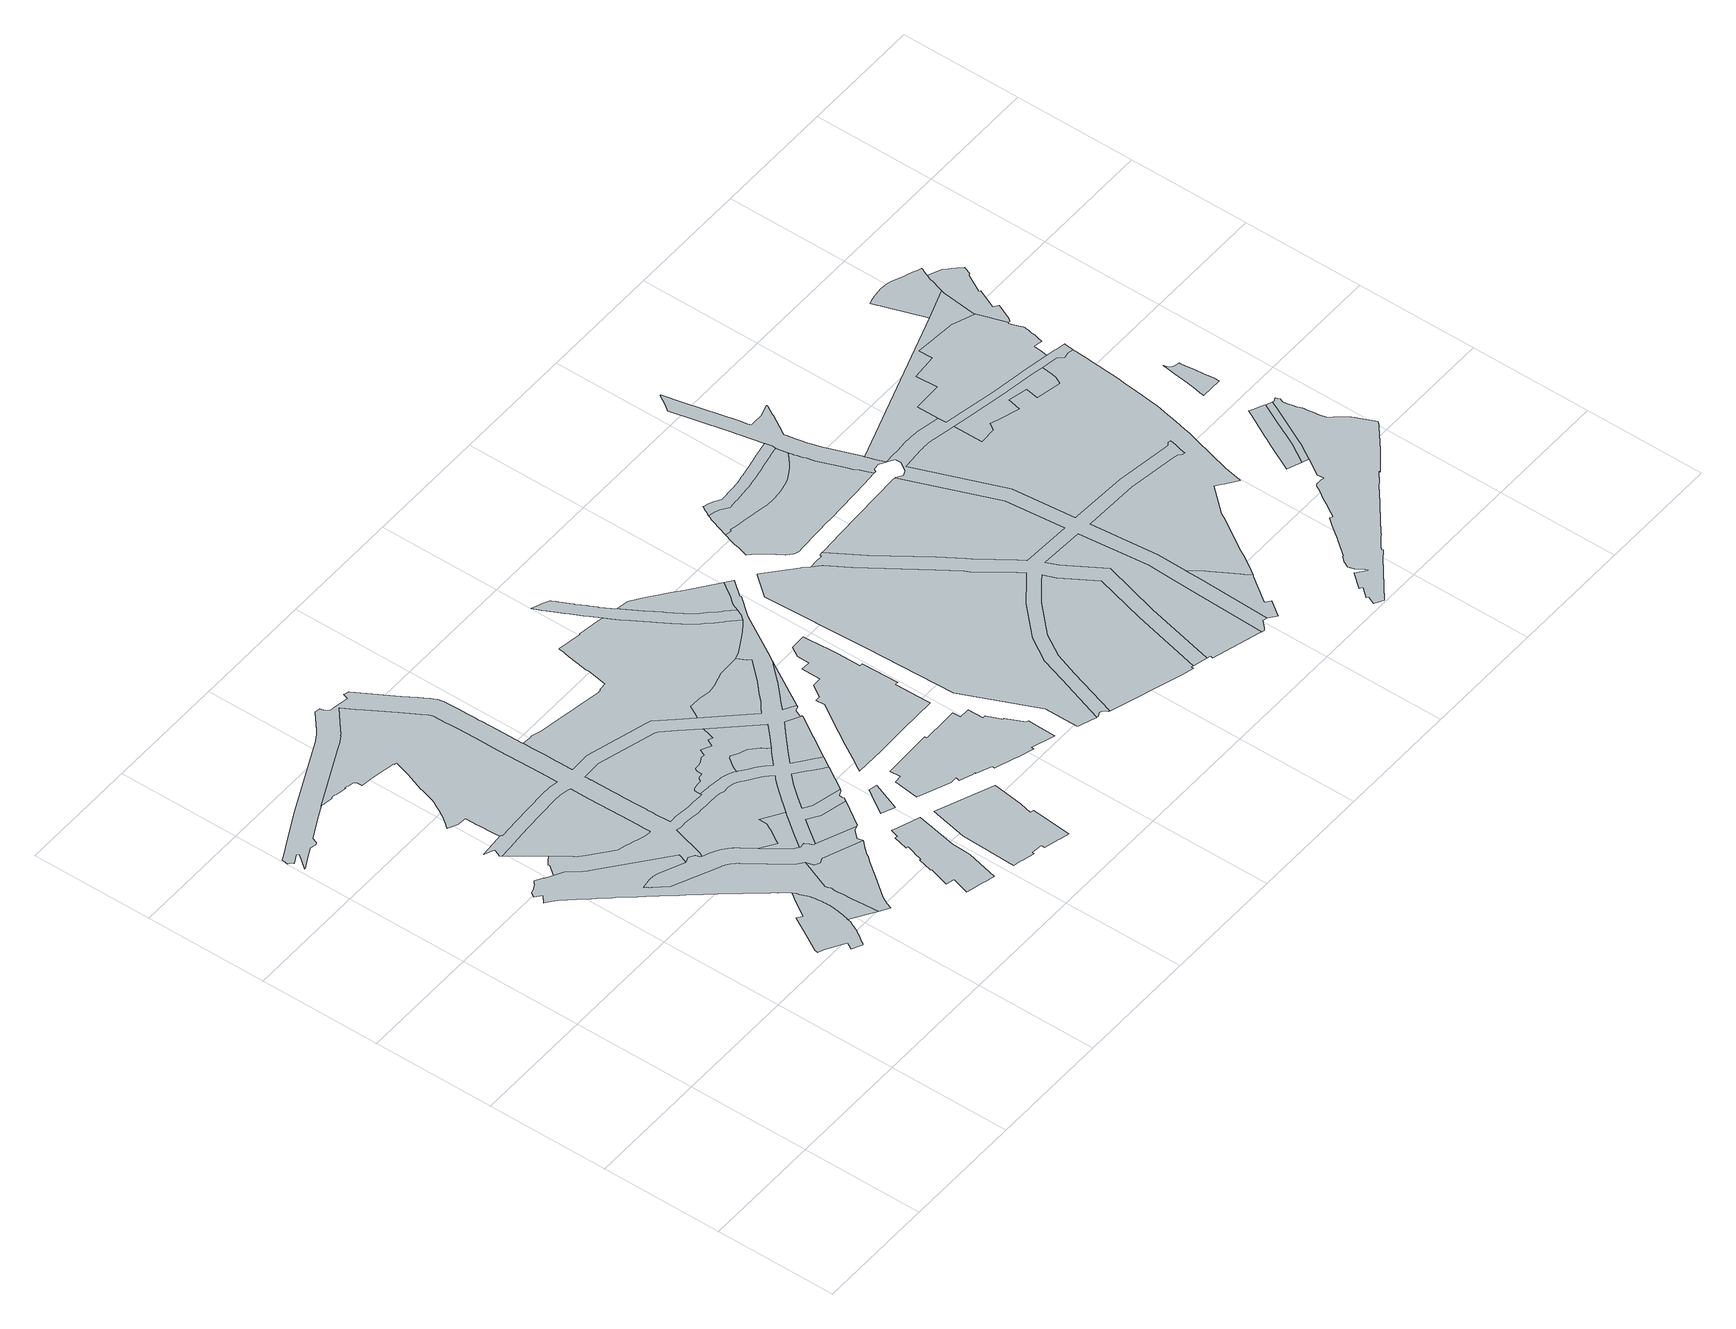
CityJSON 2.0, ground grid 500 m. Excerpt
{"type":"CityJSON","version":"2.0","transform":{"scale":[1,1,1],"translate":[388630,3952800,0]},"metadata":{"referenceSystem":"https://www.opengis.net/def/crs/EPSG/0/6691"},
"CityObjects":{
"object1":{"type":"GenericCityObject","attributes":{"class":"10","urbanPlanType":"21","prefecture":"13","city":"13100"},"geometry":[{"type":"MultiSurface","lod":"0","boundaries":[[[0,1,2,3,4,5,6,7,8,9,10,11,12,13,14,15,16,17,18,19,20,21,22,23,24,25,26,27,28,29,30,31,32,33,34,35,36,37,38,39,40,41,42,43,44,45,46,47,48,49,50,51,52,53,54,55,56,57,58,59,60,61,62,63,64,65,66,67,68,69,70,71,72,73,74,75,76,77,78,79,80,81,82,83,84,85,86,87,88,89,90,91,92,93,94,95,96,97,98,99,100,101,102,103,104,105,106,107,108,109,110,111,112,113,114,115,116,117,118,119,120,121,122,123,124,125,126,127,128,129,130,131,132,133,134,135,136,137,138,139,140,141,142,143,144,145,146,147,148,149,150,151,152,153,154,155,156,157,158,159,160,161,162,163,164,165]]]}]},
"object2":{"type":"GenericCityObject","attributes":{"class":"4","urbanPlanType":"21","prefecture":"13","city":"13100"},"geometry":[{"type":"MultiSurface","lod":"0","boundaries":[[[82,81,80,79,78,77,76,75,74,73,72,71,70,69,68,67,66,65,64,63,62,61,60,59,58,57,56,55,54,166,167,168,169,170,171,172,173,174,175,176,177,178,179,180,181,182,183,184,185,186,187,188,189,190,191,192,193,194,195,196,197,83]]]}]},
"object3":{"type":"GenericCityObject","attributes":{"class":"11","urbanPlanType":"21","prefecture":"13","city":"13100"},"geometry":[{"type":"MultiSurface","lod":"0","boundaries":[[[198,199,200,201,202,203,204,205,206,207,208,209,210,211,212,213,214,215,216,217,218,219,220,221,222,223,224,225,226,227,228,229,230]]]}]},
"object4":{"type":"GenericCityObject","attributes":{"class":"11","urbanPlanType":"21","prefecture":"13","city":"13100"},"geometry":[{"type":"MultiSurface","lod":"0","boundaries":[[[231,232,233,234,235,236,237,238,239,240,241,242,243,244,245,246,247,248,249,250,251,252,253,254,255,256,257,258,259,260,261,262,263,264,265,266,267,268,269,270,271,272,273,274,275,276,277,278,279,280,281,282,283,284,285,286,287,288,289,290,291,292,293,294,295,296,297,298,299,300,301,302,303,304,305,306,307,308,309,310,311,312,313,314,315,316,317,318,319,320]]]}]},
"object5":{"type":"GenericCityObject","attributes":{"class":"10","urbanPlanType":"21","prefecture":"13","city":"13100"},"geometry":[{"type":"MultiSurface","lod":"0","boundaries":[[[147,146,145,144,143,142,141,140,139,138,137,136,135,134,133,132,131,130,129,128,127,126,125,124,123,122,121,120,119,118,117,116,115,114,113,112,111,110,109,108,107,106,105,104,103,102,101,100,99,98,321,322,323,324,325,326,327,328,329,330,331,332,333,334,335,336,337,338,339,340,341,342,343,344,345,346,347,348,349,350,351,352,353,354,355,356,357,358,359,360,361,362,363,364,365,366,367,368,369,370,371,372,373,374,375,376,377,378,379,380,381,382,383,384,385,386,387,388,148]]]}]},
"object6":{"type":"GenericCityObject","attributes":{"class":"10","urbanPlanType":"21","prefecture":"13","city":"13100"},"geometry":[{"type":"MultiSurface","lod":"0","boundaries":[[[324,323,322,321,98,97,96,95,94,93,92,91,90,89,88,87,86,85,84,389,390,391,392,393,394,395,396,325]]]}]},
"object7":{"type":"GenericCityObject","attributes":{"class":"10","urbanPlanType":"21","prefecture":"13","city":"13100"},"geometry":[{"type":"MultiSurface","lod":"0","boundaries":[[[397,398,399,400,401,402,403,404,405,338,337,336,406,407,408,409]]]}]},
"object8":{"type":"GenericCityObject","attributes":{"class":"5","urbanPlanType":"21","prefecture":"13","city":"13100"},"geometry":[{"type":"MultiSurface","lod":"0","boundaries":[[[410,411,412,413,414,415,416,417,418,419,420,421,422,423,424,425,426,427,428,429,430,431,432,433,434,435,436,437,438,439,440,441,442,443,444,445,446,447,448,449,450,451,452,453,454,455,456,457,458,459,460,461,462,463,464,465,466,384,383,382,381,380,379,378,377,376,375,374,373,372,371,370,369,368,367,366,365,364,363,362,361,360,359,358,357,356,355,354,353,352,351,350,349,348,347,346,345,344,343,342,341,340,339,338,405,404,403,402,401,400,399,398,397,409]]]}]},
"object9":{"type":"GenericCityObject","attributes":{"class":"10","urbanPlanType":"21","prefecture":"13","city":"13100"},"geometry":[{"type":"MultiSurface","lod":"0","boundaries":[[[467,468,469,470,471,472,473,474,475,476,477,478,479,480,481,482,483,484,485,486,487,488,489,490,491,492,493,494,495,496,497,498,499,500,501,502,503,504,505,506,507,508,509,510,270,269,268,267,266,265,264,263,262,261,260,259,258,257,256,255,254,253,252,251,250,249,248,247,246,245,244,243,242,241,240,239,238,237,236,235,234,233,232,231,320,511,512,513,514,515,228,227,226,225,224,223,222,221,220,219,218,217,216,215,214,213,212,211,210,209,208,207,206,205,204,203,202,201,200,199,198,230,516,517,518,165,164,163,162,161,160,159,158,157,156,155,154,153,152,151,150,149,148,388,387,386,385,384,466,465,464,463,462,461,460,459,458,457,456,455,454,453,452,451,450,449,448,447,446,445,444,443,442,441,440,439,438,437,436,435,434,433,432,431,430,429,428,427,426,425,424,423,422,421,420,419,418,417,416,415,414,413,412,411,410,409,408,407,406,336,335,334,333,332,331,519,520,521,522,523,524,525,526,527,528,529,530,531,532,533,534,535,536,537,538,539,540,541,542,543,544,545,546,547,548,549,550,551,552,553,554,555,556,557,558,559,560,561,562,563,564,565,566,567,568,569,570,571,572,573,574,575,576,577,578,579,580,581,582,583,584,585,586,587,588,589,590,591,592,593,594,595,596,597,598,599,600,601,602,603,604,605,606,607,608,609,610,611,612,613,614,615,616,617,618,619,620,621,622,623,624,625,626,627,628,629,630,631,632,633,634,635,636,637,638,639,640,641,642,643,644,645,646,647,648,649,650,651,652,653],[654,655,656,657,658,659,660,661,662,663,664,665,666,667,668,669,670,671,672,673,674,675,676,677,678,679,680,681,682,683,684,685,686,687,688,689,690,691,692,693,694,695,696,697,698,699,700,701,702,703,704,705,706,707,708,709,710,711,712,713,714,715,716,717,718,719,720,721,722,723,724,725,726,727,728,729,730,731,732,733,734,735,736,737,738,739,740,741,742,743,744,745,746,747,748,749]]]}]},
"object10":{"type":"GenericCityObject","attributes":{"class":"10","urbanPlanType":"21","prefecture":"13","city":"13100"},"geometry":[{"type":"MultiSurface","lod":"0","boundaries":[[[750,751,752,753,754,755,756,757,758,759,760,761,762,763,764,765,766,767,768,769,770,771,772]]]}]},
"object11":{"type":"GenericCityObject","attributes":{"class":"10","urbanPlanType":"21","prefecture":"13","city":"13100"},"geometry":[{"type":"MultiSurface","lod":"0","boundaries":[[[521,520,519,331,330,773,522]]]}]},
"object12":{"type":"GenericCityObject","attributes":{"class":"11","urbanPlanType":"21","prefecture":"13","city":"13100"},"geometry":[{"type":"MultiSurface","lod":"0","boundaries":[[[705,704,703,702,701,700,699,698,697,696,695,694,693,692,691,690,689,688,687,686,685,684,683,682,681,680,679,678,677,676,675,674,673,672,671,670,669,668,667,666,665,664,663,662,661,660,659,658,657,656,655,654,749,774,775,776,777,778,779,780,781,782,783,784,785,786,787,788,789,790,791,792,793,794,795,796,797,798,799,800,801,802,803,706]]]}]},
"object13":{"type":"GenericCityObject","attributes":{"class":"10","urbanPlanType":"21","prefecture":"13","city":"13100"},"geometry":[{"type":"MultiSurface","lod":"0","boundaries":[[[539,538,537,536,535,534,533,532,531,530,529,528,527,804,540]]]}]},
"object14":{"type":"GenericCityObject","attributes":{"class":"10","urbanPlanType":"21","prefecture":"13","city":"13100"},"geometry":[{"type":"MultiSurface","lod":"0","boundaries":[[[805,806,807,808,809,810,811]]]}]},
"object15":{"type":"GenericCityObject","attributes":{"class":"5","urbanPlanType":"21","prefecture":"13","city":"13100"},"geometry":[{"type":"MultiSurface","lod":"0","boundaries":[[[708,707,706,803,802,801,800,799,798,797,796,795,794,793,792,791,790,789,788,787,786,785,784,783,782,781,780,779,778,777,776,775,774,749,748,747,746,745,744,743,742,741,740,739,738,737,736,735,734,733,732,731,730,812,813,814,815,816,817,818,819,820,821,822,823,824,825,709]]]}]},
"object16":{"type":"GenericCityObject","attributes":{"class":"10","urbanPlanType":"21","prefecture":"13","city":"13100"},"geometry":[{"type":"MultiSurface","lod":"0","boundaries":[[[825,824,823,822,821,820,819,818,817,816,815,814,813,812,730,729,728,727,726,725,724,723,722,721,720,719,718,717,716,715,714,713,712,711,710,709]]]}]},
"object17":{"type":"GenericCityObject","attributes":{"class":"10","urbanPlanType":"21","prefecture":"13","city":"13100"},"geometry":[{"type":"MultiSurface","lod":"0","boundaries":[[[826,827,828,829,830,831,832,833,834,835,836,837,838,839,840,841,842,843,844,845]]]}]},
"object18":{"type":"GenericCityObject","attributes":{"class":"10","urbanPlanType":"21","prefecture":"13","city":"13100"},"geometry":[{"type":"MultiSurface","lod":"0","boundaries":[[[553,552,551,550,549,548,547,546,545,544,543,542,541,846,554]]]}]},
"object19":{"type":"GenericCityObject","attributes":{"class":"11","urbanPlanType":"21","prefecture":"13","city":"13100"},"geometry":[{"type":"MultiSurface","lod":"0","boundaries":[[[847,848,849,850,851,852,853,854,855,856,857,858,859,860,861,862,863,864,865,866,867,615,614,613,612,611,610,609,608,607,606,605,604,603,602,601,600,868,869,870,871,872,873,874,875,876,877,878,592,591,590,589,588,587,586,585,584,583,879,880,881,882,883,884,885,886,887,888,889,890,891,892,893,894,895,896]]]}]},
"object20":{"type":"GenericCityObject","attributes":{"class":"5","urbanPlanType":"21","prefecture":"13","city":"13100"},"geometry":[{"type":"MultiSurface","lod":"0","boundaries":[[[599,598,597,596,595,594,593,592,878,877,876,875,874,873,872,871,870,869,868,600]]]}]},
"object21":{"type":"GenericCityObject","attributes":{"class":"10","urbanPlanType":"21","prefecture":"13","city":"13100"},"geometry":[{"type":"MultiSurface","lod":"0","boundaries":[[[897,898,899,900,901,902,903,904,905,906,907,908,909,910,911,912,913,914,915,916,917,918,919,920,921,922,923,924,925,926]]]}]},
"object22":{"type":"GenericCityObject","attributes":{"class":"10","urbanPlanType":"21","prefecture":"13","city":"13100"},"geometry":[{"type":"MultiSurface","lod":"0","boundaries":[[[927,928,929,930,931,932,933,934,935,936,937,938,939,940,941,942,943,944,945,946,947,948,949,950,951,952,953]]]}]},
"object23":{"type":"GenericCityObject","attributes":{"class":"10","urbanPlanType":"21","prefecture":"13","city":"13100"},"geometry":[{"type":"MultiSurface","lod":"0","boundaries":[[[954,566,565,564,563,562,561,560,559,558]]]}]},
"object24":{"type":"GenericCityObject","attributes":{"class":"9","urbanPlanType":"21","prefecture":"13","city":"13100"},"geometry":[{"type":"MultiSurface","lod":"0","boundaries":[[[955,956,957,958,959,960,961,962,963,964,965,966,967,968,969,970,971,896,895,894,893,892,891,890,889,888,887,886,885,884,883,882,881,880,879,583,582,581,580,579,578,972,973,974,975,976,977,978,979,980,981,982,983,984,985,986,987,988,989,990,991,992,993,994,995,996]]]}]},
"object25":{"type":"GenericCityObject","attributes":{"class":"11","urbanPlanType":"21","prefecture":"13","city":"13100"},"geometry":[{"type":"MultiSurface","lod":"0","boundaries":[[[985,984,983,982,981,980,979,978,977,976,975,974,973,972,578,577,576,575,574,573,572,997,998,999,1000,1001,1002,1003]]]}]},
"object26":{"type":"GenericCityObject","attributes":{"class":"10","urbanPlanType":"21","prefecture":"13","city":"13100"},"geometry":[{"type":"MultiSurface","lod":"0","boundaries":[[[1004,1005,1006,1007,1008,1009,1010,1011,1012,1013,1014,1015,1016,1017,1018,1019,1020,1021,1022,1023,1024,1025,1026,1027,1028,1029,1030,1031]]]}]},
"object27":{"type":"GenericCityObject","attributes":{"class":"10","urbanPlanType":"21","prefecture":"13","city":"13100"},"geometry":[{"type":"MultiSurface","lod":"0","boundaries":[[[1032,1033,1034,1035,1036,1037,1038,1039,1040,1041,1042,1043,1044,1045,1046]]]}]},
"object28":{"type":"GenericCityObject","attributes":{"class":"11","urbanPlanType":"21","prefecture":"13","city":"13100"},"geometry":[{"type":"MultiSurface","lod":"0","boundaries":[[[1047,1048,1049,1050,1051,1052,1053,1054,1055,1056,1057,1058,1059,1060,1061,1062,1063,1064,1065,1066,1067,1068,1069,1070,1071,1072,1073,1074,1075,1076,1077,1078,1079,1080,1081,1082,1083,1084,1085,1086,1087,1088,1089,1090,1091,1092,1093,1094,1095,1096,1097,1098,1099,1100,1101,1102,1103,1104,1105,1106,1107,1108,1109,1110,1111,1112,1113,1114,1115]]]}]},
"object29":{"type":"GenericCityObject","attributes":{"class":"11","urbanPlanType":"21","prefecture":"13","city":"13100"},"geometry":[{"type":"MultiSurface","lod":"0","boundaries":[[[1116,1117,1118,1119,1120,1121,1122,1123,1124,1125,1126,1127,1128,1129,1130,1131,1132,1133,1134,1135,1136,1137,1138,1139,1140,1141,1142,1143,1144,1145,1146,1147,1079,1078,1077,1076,1075,1074,1073,1072,1071,1070,1069,1068,1067,1066,1065,1064,1063,1062,1061]]]}]},
"object30":{"type":"GenericCityObject","attributes":{"class":"10","urbanPlanType":"21","prefecture":"13","city":"13100"},"geometry":[{"type":"MultiSurface","lod":"0","boundaries":[[[1148,1149,1150,1151,1152,1153,1154,1155,1156,1157,1158,1159,1160,1161]]]}]},
"object31":{"type":"GenericCityObject","attributes":{"class":"9","urbanPlanType":"21","prefecture":"13","city":"13100"},"geometry":[{"type":"MultiSurface","lod":"0","boundaries":[[[1162,1163,1164,1165,1166,1167,1168,1169,1170,1171,1172,1173,1174,1175,1176]]]}]},
"object32":{"type":"GenericCityObject","attributes":{"class":"9","urbanPlanType":"21","prefecture":"13","city":"13100"},"geometry":[{"type":"MultiSurface","lod":"0","boundaries":[[[1177,1178,1179,1180,1181,1182,1183,1184,1185,1186,1187,1188,1189,1190,1191,1192,1193,1194,1195,1196,1197,1198,1199,1200,1201,1202,1203,1140,1139,1138,1137,1136,1135,1134,1133,1132,1131,1130,1129,1128,1127,1126,1125,1124,1123,1122,1121,1120,1119,1118]]]}]},
"object33":{"type":"GenericCityObject","attributes":{"class":"10","urbanPlanType":"21","prefecture":"13","city":"13100"},"geometry":[{"type":"MultiSurface","lod":"0","boundaries":[[[1204,1205,1206,1207,1208,1209,1210,1211,1212,1213,1214,1215,1216,1217,1218,1219,1220,1221,1222]]]}]},
"object34":{"type":"GenericCityObject","attributes":{"class":"10","urbanPlanType":"21","prefecture":"13","city":"13100"},"geometry":[{"type":"MultiSurface","lod":"0","boundaries":[[[1223,1224,1225,1226,1227,1228,1229,1230,1231,1232,1233,1234,1235,1236,1237,1179,1178,1177,1118,1117,1116,1061,1060,1059,1058,1057,1056,1055,1054,1053,1052,1051,1050,1049,1048,1047,1115,1238,1239,1240,1241,1242,1243,1244,1245,1246,1247,1171,1170,1169,1168,1167,1166,1165,1164,1163,1162,1176,1248,1249,1250,1031,1030,1029,1028,1027,1026,1025,1024,1023,1022,1021,1020,1019,1018,1017,1016,1251,1252,1253,1254,1041,1040,1039,1038,1037,1036,1035,1034,1033,1032,1046,1255,1256,1157,1156,1155,1154,1153,1152,1151,1150,1149,1148,1161,1257,1258,1259,1215,1214,1213,1260,1261,1262,1263,1264,1265,1266,1267,1268,1269,1270,1271,1272,1273,1274,1275,1276,1277,1278,1279,1280,1281,1282,1283,1284,1285,1286,1287,1288,1289,1290,1291,1292,1293,1294,1295,1296,1297,1298,1299,1300,1301,1302,1303,1304,1305,1306,1307,1308,1309,1310,1311,1312,1313,1314,1315,1316,1317,1318,1319,1320,1321,1322,1323,1324,1325,1326,1327,1328,1329,1330,1331,1332,1333,1334,1335,1336,1337,1338,1339,1340,1341,1342,1343,1344,1345,1346,1347,1348,1349,1350,1351,1352,1353,1354,1355,1356]]]}]},
"object35":{"type":"GenericCityObject","attributes":{"class":"9","urbanPlanType":"21","prefecture":"13","city":"13100"},"geometry":[{"type":"MultiSurface","lod":"0","boundaries":[[[1295,1294,1293,1292,1291,1290,1289,1288,1287,1286,1285,1284,1283,1282,1281,1280,1279,1278,1277,1276,1275,1274,1273,1272,1271,1270,1269,1268,1267,1266,1265,1264,1263,1262,1261,1260,1213,1212,1211,1210,1209,1208,1207,1206,1205,1204,1222,1357,1358,1359,1360,1361,1362,1363,1364,1365,1366,1367,1368,1369,1370,1371,1372,1373,1374,1375,1376,1377,1378,1379,1380,1381,1382,1383,1384,1385,1386,1387,1388,1389,1390,1391,1306,1305,1304,1303,1302,1301,1300,1392,1393,1394,1395,1396,1397,1398,1399,1400,1401,1402,1296]]]}]},
"object36":{"type":"GenericCityObject","attributes":{"class":"11","urbanPlanType":"21","prefecture":"13","city":"13100"},"geometry":[{"type":"MultiSurface","lod":"0","boundaries":[[[1403,1404,1405,1406,1337,1336,1335,1334,1333,1332,1331,1330,1329,1328,1327,1326,1325,1324,1323,1322,1321,1320,1319,1318,1317,1407,1408,1409,1410,1411,1412,1413,1414,1415]]]}]},
"object37":{"type":"GenericCityObject","attributes":{"class":"11","urbanPlanType":"21","prefecture":"13","city":"13100"},"geometry":[{"type":"MultiSurface","lod":"0","boundaries":[[[1299,1298,1297,1296,1402,1401,1400,1399,1398,1397,1396,1395,1394,1393,1392,1300]]]}]},
"object38":{"type":"GenericCityObject","attributes":{"class":"10","urbanPlanType":"21","prefecture":"13","city":"13100"},"geometry":[{"type":"MultiSurface","lod":"0","boundaries":[[[1416,1417,1418,1419,1420,1421,1422,1423,1424,1425,1426,1427,1428,1429,1430,1431,1432,1433,1434,1435,1436,1437,1438,1439,1440,1441,1442,1443,1444,1445,1446,1447,1448,1449,1450,1451,1452,1453,1454,1455,1456,1457,1458,1459,1460,1461,1462,1463,1464,1465,1466,1467,1468,1469,1470,1471,1472,1473,1474,1475,1476,1477,1478,1479,1480,1481,1482,1483,1484,1485,1486,1487,1488,1489,1490,1491,1492,1493,1494,1495,1496,1497,1498,1499,1500,1501,1502,1503,1504,1505,1506,1507,1508,1509,1510,1511,1512,1513,1514,1515,1516,1517,1518,1519,1520,1521,1522,1523,1524,1525,1526,1527,1528,1529,1530,1531,1532,1533,1534,1535,1536,1537,1538,1539,1540,1541,1542,1543,1544,1545]]]}]},
"object39":{"type":"GenericCityObject","attributes":{"class":"12","urbanPlanType":"21","prefecture":"13","city":"13100"},"geometry":[{"type":"MultiSurface","lod":"0","boundaries":[[[1414,1413,1412,1411,1410,1409,1408,1407,1317,1316,1315,1314,1313,1312,1546,1547,1548,1549,1550,1551,1552,1553,1554,1555,1556,1557,1558,1559,1560,1561,1562,1563,1415]]]}]},
"object40":{"type":"GenericCityObject","attributes":{"class":"11","urbanPlanType":"21","prefecture":"13","city":"13100"},"geometry":[{"type":"MultiSurface","lod":"0","boundaries":[[[1564,1565,1566,1567,1568,1569,1570,1571,1572,1573,1574,1575,1576,1577,1578,1579,1580,1581,1582,1583,1584,1585,1586,1587,1588,1589]]]}]},
"object41":{"type":"GenericCityObject","attributes":{"class":"11","urbanPlanType":"21","prefecture":"13","city":"13100"},"geometry":[{"type":"MultiSurface","lod":"0","boundaries":[[[1590,1588,1587,1586,1585,1584,1583,1582,1581,1580,1579,1578,1577,1576,1575,1425,1424,1423,1422,1421,1420,1419]]]}]},
"object42":{"type":"GenericCityObject","attributes":{"class":"5","urbanPlanType":"21","prefecture":"13","city":"13100"},"geometry":[{"type":"MultiSurface","lod":"0","boundaries":[[[1591,1592,1593,1594,1595,1596,1597,1598,1599,1600,1601,1602,1603,1604,1605,1606,1607,1608,1609,1610,1611,1612,1613,1614,1615]]]}]},
"object43":{"type":"GenericCityObject","attributes":{"class":"5","urbanPlanType":"21","prefecture":"13","city":"13100"},"geometry":[{"type":"MultiSurface","lod":"0","boundaries":[[[1616,1617,1618,1619,1620,1621,1622,1623,1624,1625,1626,1627,1628,1629,1630,1631,1632,1633,1634,1635,1636,1637,1638,1639,1640,1641,1642,1643,1644,1645,1646,1647,1648,1649,1650,1651,1652,1653,1654,1655,1656,1657,1658,1659,1660,1661,1662,1663,1664,1665,1666,1667,1668,1669,1670,1671,1672,1673,1674,1675,1676,1677,1678,1679,1680,1681,1682,1683,1684,1685,1686,1687,1688,1689,1690,1691,1692,1693,1694,1695,1696,1697,1698,1699,1700,1701,1406,1405,1702,1703,1704,1705,1706,1707,1708,1709,1710,1711,1712,1713,1714,1715,1716,1717,1718]]]}]},
"object44":{"type":"GenericCityObject","attributes":{"class":"11","urbanPlanType":"21","prefecture":"13","city":"13100"},"geometry":[{"type":"MultiSurface","lod":"0","boundaries":[[[1719,1720,1721,1722,1723,1724,1725,1726,1727,1728,1729,1730,1731,1732,1733,1734,1735,1736,1737,1738,1709,1708,1707,1706,1705,1704,1703,1702,1405,1404,1403,1415,1563]]]}]}
},
"vertices":[
[493,1521,0],[494,1523,0],[462,1542,0],[452,1533,0],[448,1529,0],[430,1520,0],[424,1516,0],[413,1514,0],[399,1495,0],[424,1473,0],[398,1450,0],[410,1440,0],[435,1418,0],[458,1394,0],[480,1370,0],[514,1330,0],[523,1319,0],[525,1317,0],[561,1275,0],[570,1265,0],[609,1220,0],[619,1208,0],[639,1186,0],[641,1184,0],[649,1175,0],[669,1151,0],[688,1127,0],[701,1111,0],[713,1097,0],[729,1079,0],[742,1065,0],[754,1049,0],[768,1033,0],[780,1018,0],[790,1006,0],[800,994,0],[814,978,0],[828,962,0],[837,950,0],[846,938,0],[856,926,0],[866,913,0],[874,903,0],[884,891,0],[893,880,0],[903,867,0],[905,864,0],[908,860,0],[910,858,0],[917,850,0],[925,840,0],[933,829,0],[955,801,0],[957,798,0],[961,790,0],[965,784,0],[968,776,0],[971,767,0],[975,758,0],[978,749,0],[981,740,0],[984,731,0],[986,721,0],[988,710,0],[989,701,0],[990,698,0],[991,692,0],[991,686,0],[992,682,0],[992,676,0],[993,665,0],[993,658,0],[993,651,0],[993,640,0],[992,631,0],[991,623,0],[990,614,0],[990,609,0],[988,601,0],[987,594,0],[985,583,0],[983,575,0],[980,565,0],[978,558,0],[1073,497,0],[1073,499,0],[1071,517,0],[1069,559,0],[1065,612,0],[1063,648,0],[1062,664,0],[1061,677,0],[1062,688,0],[1062,689,0],[1061,698,0],[1060,699,0],[1058,708,0],[1056,719,0],[1107,843,0],[1077,867,0],[963,1023,0],[961,1025,0],[959,1028,0],[956,1032,0],[952,1035,0],[949,1039,0],[946,1042,0],[942,1045,0],[939,1048,0],[935,1051,0],[931,1053,0],[928,1056,0],[924,1058,0],[920,1061,0],[916,1063,0],[911,1065,0],[910,1065,0],[726,1148,0],[723,1152,0],[706,1171,0],[698,1181,0],[688,1191,0],[687,1193,0],[685,1194,0],[684,1196,0],[681,1199,0],[678,1203,0],[677,1205,0],[676,1206,0],[675,1208,0],[674,1208,0],[673,1210,0],[670,1214,0],[668,1215,0],[667,1217,0],[664,1220,0],[702,1225,0],[706,1225,0],[710,1226,0],[715,1226,0],[720,1226,0],[725,1225,0],[730,1225,0],[734,1224,0],[739,1223,0],[744,1222,0],[748,1220,0],[753,1218,0],[853,1174,0],[865,1203,0],[868,1214,0],[620,1416,0],[618,1417,0],[614,1421,0],[609,1425,0],[605,1429,0],[600,1434,0],[596,1438,0],[592,1443,0],[588,1447,0],[584,1452,0],[581,1457,0],[562,1481,0],[560,1482,0],[529,1500,0],[524,1502,0],
[944,765,0],[894,690,0],[873,705,0],[822,616,0],[796,569,0],[790,560,0],[787,544,0],[807,537,0],[886,489,0],[872,462,0],[911,441,0],[912,443,0],[915,446,0],[918,450,0],[919,452,0],[924,458,0],[927,462,0],[933,471,0],[937,477,0],[941,483,0],[945,490,0],[948,494,0],[951,499,0],[955,505,0],[955,506,0],[957,510,0],[961,517,0],[964,524,0],[968,533,0],[971,539,0],[974,546,0],[976,553,0],
[640,1503,0],[645,1497,0],[650,1491,0],[655,1486,0],[660,1481,0],[666,1476,0],[669,1473,0],[758,1401,0],[791,1391,0],[814,1384,0],[819,1382,0],[838,1376,0],[842,1374,0],[865,1367,0],[868,1366,0],[880,1365,0],[893,1364,0],[897,1364,0],[896,1389,0],[896,1421,0],[895,1495,0],[893,1630,0],[892,1710,0],[881,1713,0],[848,1719,0],[814,1720,0],[652,1713,0],[582,1708,0],[570,1707,0],[569,1707,0],[491,1702,0],[567,1601,0],[587,1574,0],
[567,1767,0],[569,1767,0],[570,1762,0],[649,1767,0],[813,1775,0],[854,1774,0],[891,1767,0],[890,1843,0],[887,2026,0],[886,2124,0],[885,2165,0],[884,2198,0],[883,2228,0],[883,2236,0],[882,2251,0],[881,2306,0],[880,2308,0],[879,2312,0],[879,2314,0],[875,2322,0],[873,2327,0],[852,2362,0],[821,2413,0],[759,2515,0],[752,2525,0],[714,2589,0],[635,2522,0],[630,2518,0],[624,2513,0],[619,2509,0],[613,2505,0],[608,2501,0],[602,2497,0],[596,2494,0],[590,2490,0],[584,2487,0],[577,2484,0],[577,2483,0],[571,2481,0],[300,2352,0],[304,2352,0],[313,2349,0],[350,2344,0],[355,2348,0],[372,2347,0],[376,2342,0],[418,2336,0],[419,2340,0],[433,2337,0],[433,2334,0],[458,2331,0],[459,2324,0],[463,2324,0],[465,2298,0],[504,2293,0],[575,2281,0],[615,2274,0],[615,2272,0],[615,2271,0],[616,2271,0],[624,2269,0],[603,2203,0],[576,2126,0],[573,2114,0],[561,2075,0],[559,2065,0],[551,2048,0],[542,2032,0],[531,2011,0],[521,1995,0],[515,1984,0],[508,1974,0],[493,1954,0],[483,1941,0],[479,1936,0],[483,1934,0],[507,1923,0],[519,1918,0],[521,1918,0],[551,1916,0],[556,1915,0],[557,1880,0],[557,1872,0],[558,1844,0],[558,1837,0],[558,1822,0],[559,1792,0],[560,1779,0],[562,1769,0],[563,1767,0],
[1108,843,0],[1116,812,0],[1135,800,0],[1157,810,0],[1314,747,0],[1315,747,0],[1307,771,0],[1330,794,0],[1334,800,0],[1354,806,0],[1198,869,0],[1191,871,0],[1186,887,0],[1176,904,0],[1155,901,0],[1152,904,0],[1131,920,0],[1061,1016,0],[1023,1067,0],[1022,1069,0],[1020,1072,0],[1019,1073,0],[1015,1077,0],[1015,1078,0],[1014,1079,0],[1012,1081,0],[1011,1083,0],[1009,1084,0],[1008,1086,0],[1006,1088,0],[1005,1089,0],[1004,1089,0],[1001,1093,0],[1000,1094,0],[999,1095,0],[997,1097,0],[995,1098,0],[994,1099,0],[993,1101,0],[990,1103,0],[989,1104,0],[984,1108,0],[983,1109,0],[980,1111,0],[979,1112,0],[977,1113,0],[976,1114,0],[973,1116,0],[972,1117,0],[971,1117,0],[967,1120,0],[966,1120,0],[966,1121,0],[962,1123,0],[961,1124,0],[959,1125,0],[957,1126,0],[955,1127,0],[953,1128,0],[952,1128,0],[948,1131,0],[943,1133,0],[941,1134,0],[912,1147,0],[907,1149,0],[899,1169,0],[878,1182,0],[854,1173,0],
[1112,472,0],[1122,497,0],[1138,527,0],[1201,609,0],[1242,664,0],[1262,686,0],[1268,696,0],[1287,721,0],
[1174,1097,0],[1175,1066,0],[1175,1065,0],[1171,1057,0],[1169,1054,0],[1162,1039,0],[1160,1036,0],[1129,986,0],[1123,975,0],[1195,964,0],[1235,1016,0],[1247,1031,0],[1257,1043,0],
[1285,1078,0],[1293,1089,0],[1340,1144,0],[1365,1172,0],[1376,1182,0],[1364,1195,0],[1357,1202,0],[1351,1208,0],[1343,1215,0],[1312,1237,0],[1285,1256,0],[1283,1259,0],[1276,1263,0],[1270,1267,0],[1263,1270,0],[1259,1272,0],[1253,1274,0],[1250,1274,0],[1249,1275,0],[1247,1275,0],[1246,1275,0],[1235,1277,0],[1230,1277,0],[1208,1275,0],[1191,1282,0],[1183,1283,0],[1175,1284,0],[1165,1284,0],[1143,1284,0],[1131,1284,0],[1129,1284,0],[1117,1284,0],[1101,1285,0],[1088,1285,0],[1080,1285,0],[1069,1285,0],[1057,1286,0],[1047,1287,0],[1037,1289,0],[1027,1290,0],[1020,1291,0],[1012,1292,0],[1007,1292,0],[1001,1292,0],[991,1291,0],[987,1291,0],[982,1291,0],[975,1292,0],[970,1293,0],[965,1294,0],[960,1295,0],[959,1296,0],[955,1284,0],[939,1227,0],[938,1224,0],[937,1219,0],[920,1163,0],
[777,2616,0],[777,2617,0],[769,2595,0],[744,2598,0],[712,2603,0],[705,2604,0],[687,2607,0],[673,2628,0],[669,2641,0],[649,2645,0],[580,2587,0],[578,2585,0],[576,2584,0],[573,2581,0],[569,2578,0],[565,2575,0],[560,2572,0],[556,2569,0],[552,2567,0],[548,2564,0],[544,2562,0],[539,2560,0],[535,2557,0],[215,2406,0],[153,2374,0],[102,2348,0],[27,2310,0],[14,2303,0],[9,2301,0],[6,2275,0],[15,2270,0],[21,2259,0],[59,2279,0],[65,2267,0],[22,2214,0],[24,2212,0],[66,2235,0],[115,2259,0],[137,2252,0],[142,2255,0],[143,2255,0],[148,2258,0],[155,2280,0],[253,2329,0],[542,1765,0],[457,1759,0],[498,1742,0],[489,1721,0],[484,1711,0],[566,1559,0],[553,1549,0],[555,1545,0],[1242,929,0],[1272,969,0],[1321,937,0],[1428,911,0],[1437,924,0],[1434,931,0],[1435,946,0],[1457,955,0],[1461,960,0],[1343,989,0],[1306,1012,0],[1338,1054,0],[1382,1106,0],[1406,1132,0],[1416,1142,0],[1433,1129,0],[1438,1125,0],[1469,1101,0],[1474,1097,0],[1506,1071,0],[1511,1068,0],[1523,1058,0],[1550,1101,0],[1545,1106,0],[1543,1107,0],[1528,1119,0],[1527,1120,0],[1506,1136,0],[1501,1140,0],[1469,1166,0],[1464,1169,0],[1453,1177,0],[1499,1220,0],[1552,1269,0],[1602,1315,0],[1663,1281,0],[1658,1289,0],[1672,1316,0],[1688,1320,0],[1692,1328,0],[1643,1355,0],[1679,1390,0],[1684,1395,0],[1744,1454,0],[1748,1459,0],[1803,1517,0],[1807,1521,0],[1812,1527,0],[1823,1544,0],[1932,1725,0],[1995,1803,0],[1991,1807,0],[2040,1868,0],[2012,1890,0],[1999,1871,0],[1971,1831,0],[1967,1825,0],[1956,1813,0],[1946,1800,0],[1935,1773,0],[1930,1761,0],[1927,1754,0],[1923,1746,0],[1915,1737,0],[1908,1728,0],[1907,1727,0],[1900,1721,0],[1886,1711,0],[1865,1696,0],[1861,1693,0],[1838,1680,0],[1773,1645,0],[1746,1635,0],[1744,1635,0],[1764,1599,0],[1775,1586,0],[1701,1506,0],[1661,1468,0],[1630,1437,0],[1607,1418,0],[1588,1402,0],[1434,1568,0],[1385,1621,0],[1384,1621,0],[1324,1686,0],[1305,1692,0],[1057,1762,0],[970,1760,0],[970,1769,0],[970,1816,0],[969,1833,0],[969,1870,0],[969,1876,0],[968,1944,0],[968,1948,0],[967,1970,0],[967,1974,0],[967,1981,0],[966,2062,0],[964,2117,0],[964,2121,0],[964,2159,0],[963,2170,0],[963,2188,0],[963,2191,0],[963,2200,0],[962,2202,0],[962,2204,0],[962,2225,0],[962,2229,0],[962,2242,0],[962,2248,0],[961,2308,0],[960,2309,0],[961,2310,0],[960,2317,0],[960,2319,0],[959,2321,0],[957,2332,0],[956,2334,0],[956,2335,0],[954,2341,0],[954,2342,0],[953,2344,0],[948,2356,0],[947,2357,0],[947,2358,0],[943,2366,0],[942,2367,0],[930,2386,0],[930,2387,0],[920,2403,0],[889,2454,0],[868,2487,0],[795,2610,0],[1148,1330,0],[1132,1330,0],[1118,1330,0],[1115,1330,0],[1102,1331,0],[1089,1331,0],[1082,1331,0],[1080,1331,0],[1073,1331,0],[1061,1332,0],[1053,1333,0],[1050,1333,0],[1045,1334,0],[1044,1334,0],[1025,1337,0],[1016,1338,0],[1009,1338,0],[1005,1338,0],[1000,1338,0],[994,1338,0],[988,1338,0],[984,1337,0],[981,1337,0],[980,1337,0],[977,1338,0],[975,1399,0],[975,1402,0],[975,1417,0],[975,1432,0],[975,1433,0],[975,1436,0],[975,1437,0],[973,1497,0],[973,1516,0],[973,1538,0],[972,1552,0],[972,1560,0],[972,1572,0],[972,1587,0],[972,1630,0],[972,1639,0],[971,1647,0],[971,1678,0],[971,1681,0],[970,1682,0],[970,1695,0],[970,1706,0],[1050,1707,0],[1287,1640,0],[1298,1633,0],[1345,1583,0],[1345,1582,0],[1404,1519,0],[1559,1353,0],[1514,1311,0],[1474,1274,0],[1460,1262,0],[1412,1217,0],[1411,1218,0],[1408,1222,0],[1404,1226,0],[1401,1230,0],[1400,1231,0],[1399,1232,0],[1393,1237,0],[1387,1244,0],[1383,1248,0],[1381,1249,0],[1374,1256,0],[1373,1256,0],[1370,1258,0],[1342,1278,0],[1325,1290,0],[1323,1292,0],[1316,1297,0],[1314,1299,0],[1311,1302,0],[1303,1307,0],[1294,1312,0],[1284,1317,0],[1276,1320,0],[1268,1323,0],[1259,1325,0],[1253,1326,0],[1251,1326,0],[1247,1326,0],[1242,1327,0],[1216,1331,0],[1198,1332,0],[1191,1333,0],[1190,1333,0],[1180,1334,0],[1170,1335,0],[1166,1335,0],[1156,1335,0],[1148,1336,0],
[1413,697,0],[1403,663,0],[1391,666,0],[1375,606,0],[1386,604,0],[1376,570,0],[1374,566,0],[1364,531,0],[1358,533,0],[1343,473,0],[1347,472,0],[1322,389,0],[1355,380,0],[1335,309,0],[1373,299,0],[1380,297,0],[1410,290,0],[1416,288,0],[1453,279,0],[1486,411,0],[1488,490,0],[1523,657,0],[1435,689,0],
[1359,808,0],
[1147,1354,0],[1148,1362,0],[1150,1365,0],[1154,1368,0],[1160,1369,0],[1179,1372,0],[1196,1373,0],[1206,1387,0],[1228,1391,0],[1228,1403,0],[1228,1413,0],[1229,1416,0],[1232,1420,0],[1235,1425,0],[1242,1425,0],[1252,1425,0],[1268,1428,0],[1285,1438,0],[1290,1441,0],[1296,1440,0],[1300,1440,0],[1303,1438,0],[1306,1439,0],[1306,1441,0],[1316,1465,0],[1357,1445,0],[1372,1474,0],[1389,1466,0],[1397,1494,0],[1402,1512,0],
[1462,962,0],
[1509,756,0],[1528,805,0],[1555,871,0],[1522,879,0],[1504,853,0],[1471,803,0],[1455,779,0],
[1319,1319,0],[1325,1330,0],[1327,1333,0],[1332,1341,0],[1338,1348,0],[1342,1353,0],[1348,1361,0],[1354,1364,0],[1356,1365,0],[1385,1349,0],[1404,1341,0],[1420,1335,0],[1453,1301,0],[1465,1284,0],
[1790,362,0],[1775,366,0],[1787,418,0],[1805,542,0],[1575,635,0],[1543,483,0],[1536,257,0],[1555,252,0],[1568,249,0],[1574,248,0],[1623,235,0],[1624,235,0],[1626,244,0],[1671,238,0],[1671,223,0],[1685,219,0],[1731,207,0],[1737,205,0],[1773,196,0],[1782,284,0],
[1663,1280,0],
[1573,2130,0],[1508,2139,0],[1508,2138,0],[1410,2153,0],[1406,2153,0],[1404,2129,0],[1401,2118,0],[1384,2016,0],[1384,2006,0],[1370,1922,0],[1343,1920,0],[1338,1920,0],[1338,1917,0],[1327,1916,0],[1325,1916,0],[1324,1916,0],[1099,1952,0],[1057,1960,0],[1051,1962,0],[1014,1973,0],[1007,1972,0],[1442,1581,0],[1463,1621,0],[1476,1620,0],[1510,1618,0],[1538,1613,0],[1559,1610,0],[1567,1611,0],[1577,1612,0],[1594,1615,0],[1654,1632,0],[1697,1634,0],[1866,1770,0],[1861,1774,0],[1848,1788,0],[1825,1810,0],[1813,1823,0],[1795,1841,0],[1787,1850,0],[1761,1888,0],[1754,1898,0],[1729,1939,0],[1725,1945,0],[1705,1978,0],[1691,2000,0],[1666,2040,0],[1655,2057,0],[1639,2085,0],[1625,2110,0],[1618,2122,0],
[1949,873,0],[1843,870,0],[1843,881,0],[1637,876,0],[1638,831,0],[1608,830,0],[1594,727,0],[1724,674,0],[1752,674,0],[1747,657,0],[1799,636,0],[1812,636,0],[1810,631,0],[1872,606,0],[1871,595,0],[1945,571,0],[1964,563,0],[2027,543,0],[2028,554,0],[2122,523,0],[2123,605,0],[2124,638,0],[2114,643,0],[2081,716,0],[2078,713,0],[2051,774,0],[2038,774,0],[2037,839,0],[1995,839,0],[1994,874,0],
[1985,982,0],[1981,1116,0],[1995,1115,0],[1990,1268,0],[1978,1267,0],[1977,1364,0],[1976,1420,0],[1974,1420,0],[1970,1512,0],[1908,1510,0],[1883,1469,0],[1883,1419,0],[1844,1419,0],[1845,1341,0],[1805,1340,0],[1774,1289,0],[1754,1289,0],[1755,1252,0],[1712,1184,0],[1679,1133,0],[1645,1079,0],[1609,1019,0],[1580,972,0],[1573,960,0],[1696,960,0],[1827,963,0],[1985,965,0],
[1792,1494,0],
[1571,2319,0],[1568,2321,0],[1564,2323,0],[1561,2325,0],[1557,2326,0],[1542,2334,0],[1540,2335,0],[1503,2348,0],[1519,2315,0],[1522,2311,0],[1556,2242,0],[1563,2230,0],[1565,2226,0],[1587,2182,0],[1592,2173,0],[1603,2152,0],[1605,2148,0],[1902,1806,0],[1898,1810,0],[1876,1831,0],[1861,1847,0],[1832,1876,0],[1829,1879,0],[1805,1913,0],[1801,1920,0],[1773,1965,0],[1768,1973,0],[1751,2000,0],[1743,2013,0],[1688,2102,0],[1683,2111,0],[1651,2165,0],[1649,2169,0],[1634,2197,0],[1632,2203,0],[1612,2241,0],[1610,2245,0],[1609,2247,0],[1592,2280,0],[1585,2294,0],[1581,2302,0],[1573,2317,0],
[1897,1977,0],[1879,1993,0],[1878,1994,0],[1861,2007,0],[1847,2018,0],[1773,2074,0],[1737,2101,0],
[2235,1717,0],[2230,1721,0],[2116,1822,0],[2113,1822,0],[2043,1735,0],[2062,1300,0],[2073,929,0],[2206,628,0],[2206,491,0],[2210,486,0],[2261,469,0],[2279,461,0],[2282,460,0],[2353,668,0],[2388,772,0],[2452,873,0],[2570,992,0],[2656,1057,0],[2680,1074,0],[2688,1080,0],[2669,1108,0],[2573,1241,0],[2563,1259,0],[2507,1342,0],[2371,1535,0],[2340,1580,0],[2286,1667,0],[2257,1695,0],
[2756,639,0],[2817,849,0],[2733,983,0],[2713,1030,0],[2688,1013,0],[2607,950,0],[2495,838,0],[2438,748,0],[2405,651,0],[2335,443,0],[2625,349,0],[2644,345,0],[2674,336,0],[2676,346,0],[2684,344,0],
[2743,1815,0],[2732,1846,0],[2722,1859,0],[2717,1873,0],[2715,1879,0],[2710,1892,0],[2672,1996,0],[2664,2028,0],[2663,2032,0],[2657,2047,0],[2653,2062,0],[2653,2063,0],[2651,2072,0],[2649,2081,0],[2646,2094,0],[2641,2088,0],[2610,2058,0],[2596,2048,0],[2575,2034,0],[2554,2023,0],[2542,2017,0],[2526,2011,0],[2511,2007,0],[2490,2002,0],[2468,1998,0],[2436,1996,0],[2403,1998,0],[2387,2000,0],[2289,2017,0],[2250,2023,0],[2229,2028,0],[2223,2021,0],[2198,2025,0],[2197,2023,0],[2187,1996,0],[2181,1976,0],[2178,1959,0],[2177,1953,0],[2164,1910,0],[2189,1884,0],[2196,1876,0],[2230,1829,0],[2248,1801,0],[2270,1781,0],[2272,1780,0],[2273,1780,0],[2275,1779,0],[2277,1778,0],[2278,1778,0],[2280,1777,0],[2281,1777,0],[2283,1776,0],[2286,1775,0],[2288,1775,0],[2289,1775,0],[2292,1774,0],[2294,1774,0],[2295,1774,0],[2297,1774,0],[2298,1774,0],[2300,1774,0],[2301,1774,0],[2407,1779,0],[2460,1782,0],[2482,1782,0],[2550,1785,0],[2690,1790,0],[2713,1794,0],[2750,1795,0],
[2645,2099,0],[2637,2140,0],[2637,2141,0],[2625,2139,0],[2599,2133,0],[2597,2133,0],[2552,2124,0],[2541,2122,0],[2536,2121,0],[2527,2119,0],[2473,2109,0],[2471,2108,0],[2453,2105,0],[2451,2104,0],[2430,2101,0],[2423,2100,0],[2392,2098,0],[2358,2096,0],[2352,2096,0],[2315,2093,0],[2281,2115,0],[2278,2117,0],[2265,2122,0],[2243,2128,0],[2237,2132,0],[2237,2131,0],[2234,2126,0],[2232,2120,0],[2229,2115,0],[2227,2109,0],[2225,2103,0],[2223,2097,0],
[2969,580,0],[2973,675,0],[2976,765,0],[2948,1051,0],[2769,1058,0],[2773,1048,0],[2788,1012,0],[2884,858,0],[2816,623,0],[2744,328,0],[2759,324,0],[2756,313,0],[2950,257,0],[2960,254,0],
[2392,1614,0],[2422,1570,0],[2558,1377,0],[2617,1289,0],[2628,1271,0],[2720,1143,0],[2739,1114,0],[2943,1106,0],[2919,1352,0],[2777,1723,0],[2766,1723,0],[2553,1715,0],[2445,1711,0],[2346,1706,0],[2335,1706,0],
[2638,2158,0],[2638,2163,0],[2633,2186,0],[2616,2183,0],[2614,2183,0],[2571,2174,0],[2569,2174,0],[2543,2168,0],[2534,2166,0],[2530,2166,0],[2519,2163,0],[2465,2153,0],[2462,2152,0],[2460,2152,0],[2423,2145,0],[2418,2145,0],[2389,2143,0],[2327,2139,0],[2304,2154,0],[2298,2157,0],[2279,2165,0],[2262,2169,0],[2260,2171,0],[2258,2167,0],[2248,2152,0],[2243,2142,0],[2240,2137,0],
[3143,473,0],[3137,483,0],[3105,538,0],[3080,577,0],[3073,590,0],[3062,606,0],[3054,618,0],[3045,630,0],[3044,630,0],[3035,643,0],[3034,578,0],[3025,279,0],[3033,273,0],[3056,256,0],[3067,272,0],[3100,317,0],[3078,333,0],[3156,440,0],[3160,445,0],
[2732,2277,0],[2700,2278,0],[2683,2277,0],[2676,2277,0],[2672,2292,0],[2665,2327,0],[2619,2529,0],[2598,2617,0],[2597,2617,0],[2570,2572,0],[2553,2551,0],[2603,2329,0],[2607,2311,0],[2611,2292,0],[2614,2279,0],[2759,1795,0],[2767,1807,0],[2793,1810,0],[2847,1776,0],[2848,1751,0],[2847,1751,0],[2845,1747,0],[2825,1715,0],[2804,1707,0],[2780,1723,0],[2322,1705,0],[2318,1696,0],[2284,1696,0],[2288,459,0],[2306,468,0],[2320,463,0],[2329,445,0],[2703,338,0],[2725,333,0],[2970,251,0],[2980,258,0],[3005,285,0],[3035,673,0],[3038,767,0],[3011,1049,0],[3021,1048,0],[3242,1040,0],[3447,1010,0],[3457,1008,0],[3467,1007,0],[3475,996,0],[3484,993,0],[3489,1015,0],[3498,1044,0],[3502,1068,0],[3492,1070,0],[3479,1060,0],[3470,1062,0],[3460,1063,0],[3247,1095,0],[3016,1104,0],[3005,1104,0],[2980,1366,0],[2842,1727,0],[2852,1728,0],[2937,1734,0],[2938,1734,0],[2945,1734,0],[2952,1734,0],[2959,1734,0],[2966,1734,0],[2973,1734,0],[2980,1733,0],[2987,1733,0],[2994,1732,0],[3001,1731,0],[3008,1729,0],[3009,1729,0],[3098,1711,0],[3162,1698,0],[3318,1670,0],[3473,1646,0],[3515,1638,0],[3569,1629,0],[3579,1627,0],[3582,1627,0],[3599,1607,0],[3622,1610,0],[3645,1606,0],[3646,1608,0],[3649,1641,0],[3650,1646,0],[3608,1653,0],[3608,1655,0],[3568,1662,0],[3478,1678,0],[3323,1702,0],[3169,1730,0],[3097,1744,0],[3097,1778,0],[3022,1793,0],[3016,1794,0],[3009,1795,0],[3002,1796,0],[2995,1797,0],[2988,1798,0],[2981,1798,0],[2974,1799,0],[2967,1799,0],[2960,1799,0],[2953,1799,0],[2946,1799,0],[2939,1799,0],[2932,1799,0],[2884,1795,0],[2864,1797,0],[2820,1793,0],[2807,1828,0],[2796,1860,0],[2793,1869,0],[2791,1878,0],[2740,2017,0],[2729,2056,0],[2725,2071,0],[2720,2090,0],[2718,2102,0],[2716,2108,0],[2710,2139,0],[2709,2148,0],[2707,2161,0],[2717,2175,0],[2729,2196,0],[2738,2209,0],[2744,2221,0],[2758,2245,0],[2761,2251,0],[2781,2287,0],[2782,2287,0],[2784,2292,0],
[3172,463,0],[3210,520,0],[3233,561,0],[3312,684,0],[3331,714,0],[3419,815,0],[3441,799,0],[3451,792,0],[3497,759,0],[3498,761,0],[3510,822,0],[3514,837,0],[3559,996,0],[3565,1016,0],[3571,1039,0],[3576,1062,0],[3583,1092,0],[3591,1128,0],[3596,1153,0],[3601,1173,0],[3608,1207,0],[3610,1218,0],[3611,1229,0],[3617,1281,0],[3620,1312,0],[3627,1371,0],[3630,1393,0],[3630,1397,0],[3630,1400,0],[3635,1451,0],[3637,1474,0],[3640,1529,0],[3641,1534,0],[3644,1586,0],[3644,1589,0],[3508,1589,0],[3503,1571,0],[3489,1543,0],[3384,1564,0],[3396,1618,0],[3318,1635,0],[3305,1580,0],[3217,1607,0],[3187,1619,0],[3170,1590,0],[3100,1587,0],
[3574,1989,0],[3591,2131,0],[3594,2142,0],[3465,2098,0],[3096,1871,0],[3215,1874,0],[3209,1964,0],[3317,1973,0],[3314,2031,0],[3476,2018,0],[3479,2018,0],[3482,2017,0],[3576,1983,0],
[3894,890,0],[3888,904,0],[3873,895,0],[3868,898,0],[3861,885,0],[3851,864,0],[3772,707,0],[3767,697,0],[3758,684,0],[3725,630,0],[3681,560,0],[3685,533,0],[3671,534,0],[3670,534,0],[3653,535,0],[3652,535,0],[3651,535,0],[3650,535,0],[3649,535,0],[3648,535,0],[3647,535,0],[3646,534,0],[3645,534,0],[3644,534,0],[3644,533,0],[3643,533,0],[3642,533,0],[3642,532,0],[3641,532,0],[3640,531,0],[3639,530,0],[3638,529,0],[3637,528,0],[3636,527,0],[3635,526,0],[3629,513,0],[3602,471,0],[3591,452,0],[3579,434,0],[3565,411,0],[3554,394,0],[3552,395,0],[3541,400,0],[3519,372,0],[3496,341,0],[3477,316,0],[3476,315,0],[3455,288,0],[3434,260,0],[3425,249,0],[3422,251,0],[3405,232,0],[3404,230,0],[3402,226,0],[3400,221,0],[3393,206,0],[3399,180,0],[3420,150,0],[3425,143,0],[3421,138,0],[3382,171,0],[3334,112,0],[3343,105,0],[3345,103,0],[3314,65,0],[3321,59,0],[3307,27,0],[3329,13,0],[3332,12,0],[3341,7,0],[3502,137,0],[3520,148,0],[3532,158,0],[3528,163,0],[3547,179,0],[3578,203,0],[3585,207,0],[3597,218,0],[3640,252,0],[3646,257,0],[3695,297,0],[3710,308,0],[3739,333,0],[3774,361,0],[3781,366,0],[3827,403,0],[3826,394,0],[3837,403,0],[3847,411,0],[3848,412,0],[3910,460,0],[3971,509,0],[3994,529,0],[3996,530,0],[3997,531,0],[3999,533,0],[4001,535,0],[4002,536,0],[4004,538,0],[4006,539,0],[4008,541,0],[4011,544,0],[4013,546,0],[4014,547,0],[4015,548,0],[4013,551,0],[4010,559,0],[3989,610,0],[3982,626,0],[3975,637,0],[3962,655,0],[3949,673,0],[3939,685,0],[3929,695,0],[3924,702,0],[3922,708,0],[3916,732,0],[3915,738,0],[3914,750,0],[3910,781,0],[3908,794,0],[3907,800,0],[3904,808,0],[3902,812,0],[3895,838,0],[3892,851,0],[3891,857,0],[3888,871,0],[3892,879,0],[3895,886,0],
[3571,1685,0],[3573,1694,0],[3577,1723,0],[3589,1721,0],[3611,1717,0],[3616,1738,0],[3621,1755,0],[3622,1762,0],[3623,1771,0],[3624,1779,0],[3626,1788,0],[3627,1797,0],[3629,1805,0],[3628,1806,0],[3627,1811,0],[3616,1844,0],[3610,1863,0],[3615,1864,0],
[3829,916,0],[3815,923,0],[3798,932,0],[3783,939,0],[3777,928,0],[3756,889,0],[3753,884,0],[3717,814,0],[3712,805,0],[3699,781,0],[3640,664,0],[3697,641,0],[3699,644,0],[3722,682,0],[3728,691,0],[3738,707,0],[3741,712,0],[3756,741,0],[3770,770,0],[3776,782,0],[3807,844,0],[3832,893,0],[3835,900,0],[3839,907,0],[3841,910,0],[3840,911,0],
[3851,906,0],
[3834,1137,0],[3831,1167,0],[3830,1177,0],[3829,1181,0],[3826,1207,0],[3824,1231,0],[3821,1252,0],[3820,1270,0],[3819,1272,0],[3804,1275,0],[3798,1277,0],[3793,1279,0],[3787,1284,0],[3781,1293,0],[3776,1309,0],[3774,1286,0],[3770,1256,0],[3767,1232,0],[3764,1208,0],[3759,1180,0],[3753,1147,0],[3750,1126,0],[3748,1115,0],[3746,1109,0],[3836,1109,0],
[3525,2311,0],[3514,2313,0],[3512,2313,0],[3511,2313,0],[3510,2314,0],[3509,2314,0],[3508,2314,0],[3506,2314,0],[3505,2314,0],[3504,2314,0],[3503,2315,0],[3502,2315,0],[3501,2315,0],[3499,2315,0],[3498,2315,0],[3497,2315,0],[3496,2315,0],[3495,2316,0],[3493,2316,0],[3492,2316,0],[3491,2316,0],[3490,2316,0],[3489,2316,0],[3487,2316,0],[3486,2316,0],[3485,2316,0],[3484,2316,0],[3483,2316,0],[3481,2316,0],[3480,2316,0],[3479,2316,0],[3478,2317,0],[3477,2317,0],[3475,2317,0],[3474,2317,0],[3473,2317,0],[3472,2317,0],[3471,2317,0],[3469,2317,0],[3468,2317,0],[3467,2317,0],[3466,2317,0],[3465,2316,0],[3463,2316,0],[3462,2316,0],[3461,2316,0],[3460,2316,0],[3458,2316,0],[3457,2316,0],[3456,2316,0],[3455,2316,0],[3454,2316,0],[3452,2316,0],[3451,2316,0],[3450,2316,0],[3449,2315,0],[3448,2315,0],[3446,2315,0],[3445,2315,0],[3444,2315,0],[3443,2315,0],[3442,2315,0],[3440,2314,0],[3439,2314,0],[3438,2314,0],[3437,2314,0],[3436,2314,0],[3435,2314,0],[3433,2313,0],[3432,2313,0],[3431,2313,0],[3430,2313,0],[3429,2313,0],[3427,2312,0],[3426,2312,0],[3425,2312,0],[3424,2312,0],[3423,2311,0],[3422,2311,0],[3420,2311,0],[3419,2311,0],[3394,2304,0],[3463,2104,0],[3463,2103,0],[3464,2101,0],[3464,2099,0],[3602,2166,0],[3609,2188,0],[3611,2194,0],[3612,2198,0],[3612,2201,0],[3613,2205,0],[3613,2207,0],[3622,2228,0],[3624,2234,0],[3634,2254,0],[3636,2257,0],[3638,2264,0],[3623,2270,0],[3618,2272,0],[3606,2277,0],[3581,2287,0],[3580,2287,0],
[3620,1865,0],[3630,1875,0],[3661,1941,0],[3640,1955,0],[3677,2035,0],[3670,2038,0],[3714,2115,0],[3720,2115,0],[3721,2119,0],[3724,2127,0],[3727,2135,0],[3730,2144,0],[3732,2148,0],[3725,2154,0],[3715,2166,0],[3713,2168,0],[3701,2181,0],[3685,2197,0],[3681,2201,0],[3677,2204,0]
]}
